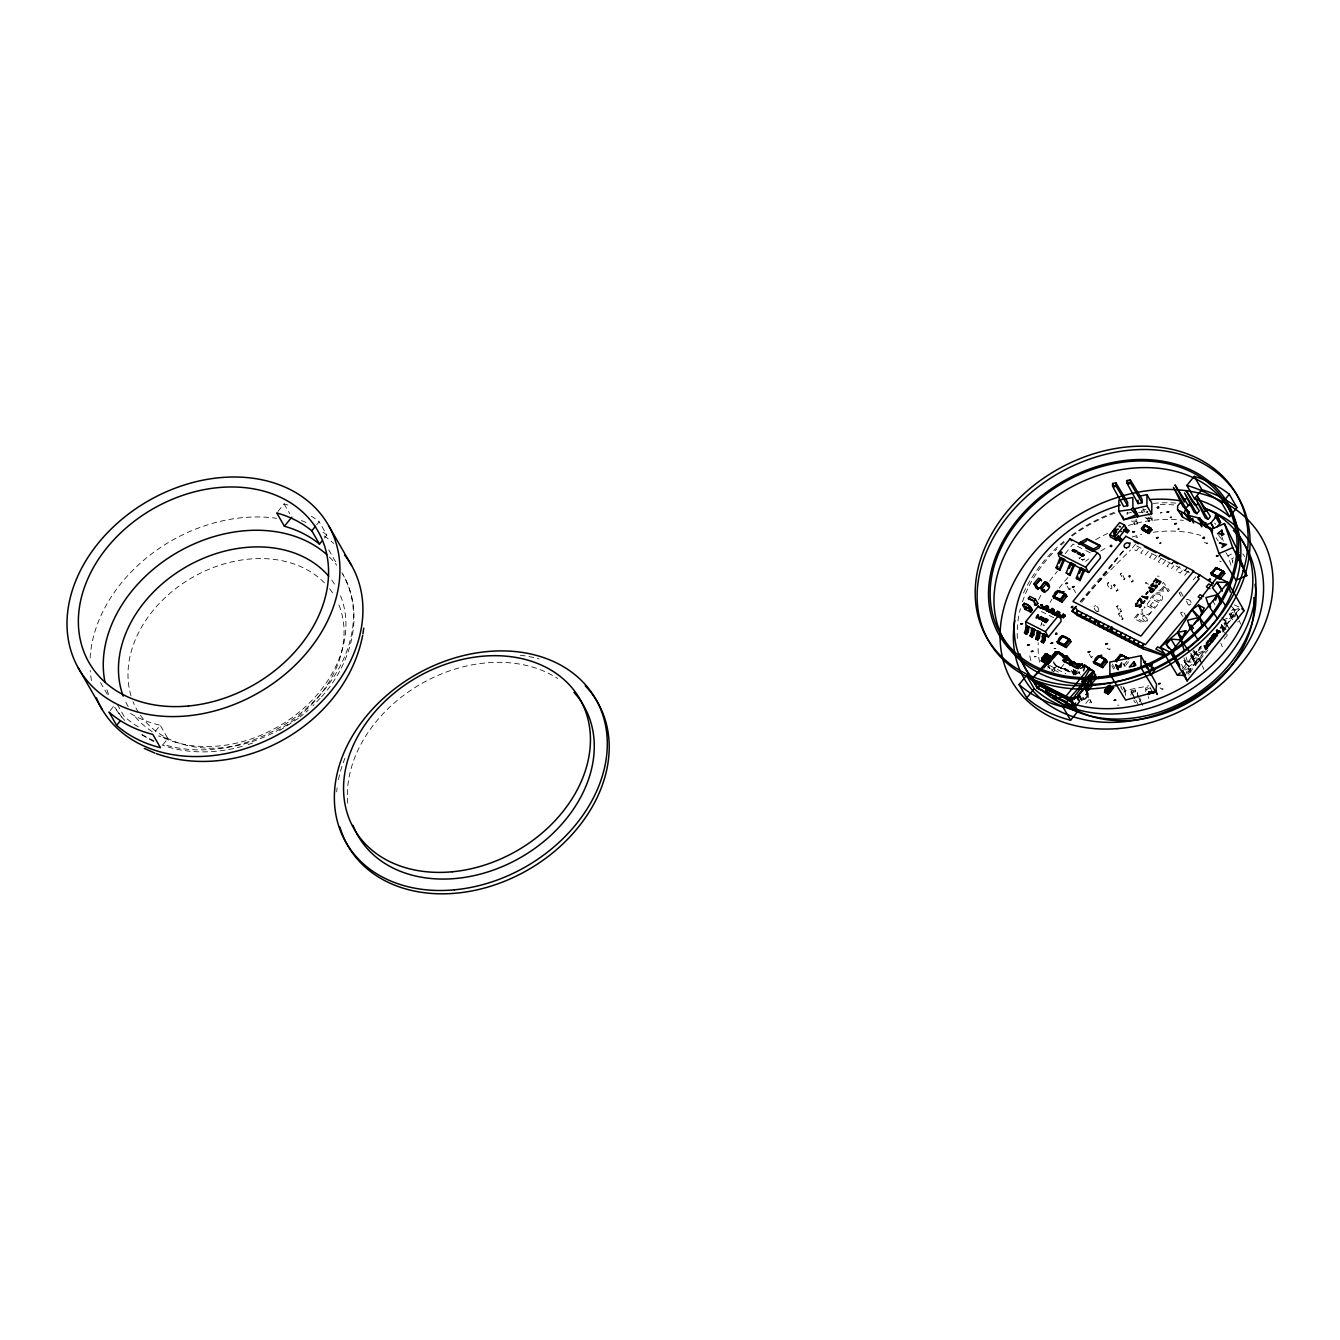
<?xml version="1.0" encoding="UTF-8"?>
<svg xmlns="http://www.w3.org/2000/svg" width="1340" height="1340" viewBox="0 0 1340 1340"><rect width="100%" height="100%" fill="white"/><g stroke="black" fill="none" stroke-linecap="round" stroke-linejoin="round"><path stroke-width="0.75" stroke-dasharray="5 3.75" d="M1080.677 557.373L1079.672 558.596L1079.219 557.758M1134.427 524.308L1134.762 521.813L1137.71 520.825L1137.827 523.773L1134.427 524.308L1132.183 521.009M1149.201 518.865L1152.149 517.877L1152.266 520.825L1148.866 521.377L1149.201 518.865L1147.861 517.173M1078.935 557.859L1079.738 558.881M1097.125 611.274L1098.8 611.291M1085.835 703.483L1088.398 700.117M1234.375 604.893L1240.622 607.824L1234.86 609.868L1232.951 616.299L1223.738 627.639L1219.902 627.957M1075.668 670.034L1074.881 672.161L1073.306 671.357L1075.434 669.916M1053.491 661.642L1056.222 665.695L1053.81 672.094L1048.031 666.365L1050.393 669.581M1185.297 675.578L1188.865 666.566L1196.151 661.659L1205.347 650.319L1194.978 654.121L1192.332 659.246L1188.463 662.278L1196.151 661.659L1198.061 655.226L1203.889 651.307M1041.766 623.15L1041.917 624.44M1219.668 561.125L1221.058 561.745M1142.752 609.315C1138.564 615.378 1150.993 616.802 1151.094 610.32L1152.283 610.923L1149.033 614.909A5.795 4.456 -29.9 0 1 1145.214 616.048L1140.926 614.021L1141.278 609.533M1187.642 599.466C1194.744 600.605 1189.032 611.827 1186.201 599.6M1157.442 576.167L1159.033 576.2M1187.709 672.479L1196.151 661.659L1190.691 653.032L1192.332 659.246L1195.883 663.886M1080.358 602.029L1098.431 582.247L1124.545 549.668M1065.2 553.721L1073.022 544.057L1083.993 549.635M110.215 710.518L113.917 705.946M277.966 511.428L284.097 503.873A144 110.634 -29.9 0 1 291.366 506.286M316.709 524.761L319.171 521.746A144 110.634 -29.9 0 0 311.349 516.168M155.289 731.339L160.231 725.242A132.007 101.421 -29.9 0 1 128.221 712.043M324.364 538.077L326.826 535.062L319.171 521.746M162.944 744.655L167.885 738.558L160.231 725.242M1084.294 558.981L1082.435 560.254L1084.495 559.082M1081.648 602.313L1124.21 549.869M1135.583 544.09L1131.999 548.512L1136.387 550.74L1139.972 546.335M1143.154 550.037L1140.775 552.985L1145.147 555.212L1148.732 550.79M1151.931 554.509L1149.536 557.457L1153.924 559.684L1157.509 555.263M1063.893 664.322L1060.359 668.677L1056.741 666.047L1053.139 670.452M1158.581 557.139L1160.39 554.894L1158.581 557.139L1149.754 552.566M1160.691 558.964L1158.296 561.912L1162.685 564.157L1166.269 559.735M1079.454 672.044C1078.365 675.678 1080.14 672.764 1079.755 672.111M1169.468 563.437L1167.073 566.385L1171.462 568.612L1173.84 565.681M1150.022 600.538L1147.09 604.139L1153.941 607.623L1156.688 604.24L1157.643 604.742L1153.924 609.315L1145.164 604.843M1179.418 566.435L1175.833 570.857L1180.222 573.085L1182.617 570.136M1150.089 605.663L1152.651 602.497L1153.623 602.983L1151.06 606.149M1186.704 568.311L1184.895 570.538L1186.704 568.311L1189.267 572.766M1184.61 575.329L1188.195 570.907L1189.216 572.666L1176.068 565.966M1127.041 661.089L1123.506 665.427L1125.031 666.215L1128.565 661.86M1193.37 579.784L1195.766 576.837M1182.516 668.677L1200.657 646.349M1201.545 646.014L1194.978 654.121L1192.5 651.006M1183.136 670.586L1187.106 665.679L1184.108 660.452M1238.478 618.745L1234.86 609.868L1233.118 608.98L1229.132 613.888L1232.683 618.527M1189.568 672.563L1198.764 661.223M1200.071 659.598L1204.024 654.741M1205.33 653.133L1207.96 649.883M1222.415 632.061L1226.368 627.204M1224.174 639.013L1229.433 632.53M1051.582 671.189L1055.769 666.047L1075.936 674.07L1072.402 675.109M1187.927 672.345L1205.062 651.374M1222.18 630.403L1239.299 609.449M321.5 696.833C350.795 664.908 365.619 614.256 343.007 574.642M1080.09 601.677L1124.394 549.484M1137.375 537.642L1136.94 536.469L1135.968 537.675M1239.349 609.248L1232.951 616.299L1225.665 621.207L1223.738 627.639L1221.209 626.031M320.109 698.358L312.923 705.812M1082.921 559.433L1081.229 559.517M1153.422 594.826L1150.457 598.31L1159.234 602.782C1165.18 599.65 1162.718 590.22 1155.851 593.285M1098.431 582.247L1130.541 549.986M1070.275 589.282L1069.052 589.416L1066.875 585.697M1201.528 647.907L1194.978 654.121L1198.061 655.226L1201.678 664.104M305.939 712.143L308.334 710.083M1121.848 686.817L1120.609 686.784L1123.64 692.06M1117.61 705.175L1118.917 705.158M300.026 717.017L303.276 714.421M1155.113 594.793L1152.4 597.606L1159.234 601.091C1163.689 598.444 1160.574 592.347 1155.968 594.374M1082.569 559.467L1081.497 559.517M298.385 718.307L277.296 732.042M1187.374 599.7L1186.285 599.717M1123.958 691.088L1125.299 691.373L1124.025 692.344M1143.841 608.193L1145.164 607.305L1144.209 606.819M1088.733 699.832C1092.787 698.509 1089.671 704.522 1087.092 704.689M1047.662 668.057L1049.438 667.086L1047.847 666.315M1231.058 565.245L1227.993 555.949L1232.666 553.386M1180.205 592.95L1179.284 592.95M1233.604 557.842L1231.778 558.629L1232.984 562.147M248.134 744.571L252.607 743.03M242.138 746.363C216.109 753.633 187.701 754.253 162.09 745.023M1131.496 512.382L1127.51 513.187L1127.493 510.909M1141.965 510.239L1145.935 509.435M1134.947 699.095L1131.044 690.954L1135.6 690.033L1142.434 705.208L1139.017 698.425M1152.601 692.763L1150.038 687.102L1145.482 688.023L1145.499 689.631L1148.531 689.011M1131.061 692.579L1135.617 691.641L1138.163 696.733M1123.473 686.867L1125.432 690.402L1148.799 685.862M1092 657.94L1091.33 656.985L1092.753 656.583M1138.615 512.6L1147.961 511.327M1065.803 668.928L1060.359 668.677L1065.803 668.928L1078.147 675.209M1158.748 590.655L1168.329 591.56L1169.301 590.37L1163.371 582.414L1162.299 583.721L1164.025 585.881L1161.043 589.567L1157.894 589.164M1076.992 671.022C1074.831 671.909 1074.697 673.769 1077.377 670.905M1056.741 666.047L1075.501 674.958M1056.222 665.695L1075.936 674.07M1070.342 588.176L1068.918 589.248M153.798 741.623L140.432 734.069M1136.672 545.966L1141.043 548.194M1159.988 557.775L1174.661 565.329M1223.906 620.319L1225.665 621.207L1227.842 626.534M1085.819 550.556L1091.313 553.353M1190.322 655.763L1196.285 663.417M1186.101 657.052L1188.865 666.566L1183.907 661.407L1188.865 666.566L1191.042 671.893M1041.398 611.476L1053.893 617.841M1043.592 624.943L1044.429 625.361L1043.106 625.026M1080.325 674.656L1080.392 674.975M1049.438 665.394L1065.769 673.735M1058.449 672.127L1051.23 668.442L1052 669.782M1192.332 659.246L1196.151 661.659L1190.372 653.317M1121.848 573.034L1120.324 574.006L1123.456 579.45L1124.729 579.382L1121.898 573.085L1120.458 574.173M1117.928 590.103L1116.388 591.074L1117.962 590.153L1114.779 584.659L1113.674 584.608L1116.354 591.024M1120.106 613.017L1118.548 613.938L1121.68 619.381L1122.853 619.465L1120.156 613.067L1118.582 614.005M1110.324 588.746C1114.528 590.086 1109.068 579.768 1108.163 583.637C1105.684 583.721 1109.62 589.6 1111.932 587.892M1145.516 621.827C1136.37 613.435 1150.223 616.065 1146.738 622.028C1145.231 623.385 1145.181 619.75 1147.14 621.006M1119.838 612.062L1121.413 611.207L1118.297 605.747L1116.672 606.568L1119.838 612.062L1121.362 611.073M1108.917 649.766C1113.305 647.739 1105.517 651.139 1106.79 646.115M1146.638 582.582C1141.747 583.469 1151.127 582.331 1149.67 587.841M1133.121 580.974L1131.613 582.012L1133.188 581.091L1130.055 575.647L1128.816 575.597L1131.58 581.945M1108.766 582.381L1107.192 583.285M1118.213 605.63L1116.639 606.501M1206.268 543.772C1210.707 541.678 1203.102 545.112 1204.191 540.171M1128.565 576.686L1130.089 575.697M1097.192 611.71C1089.705 606.785 1098.365 602.447 1098.783 610.789M1231.142 606.015L1234.86 609.868M1221.946 617.355L1225.665 621.207L1222.582 620.102L1232.951 616.299L1230.773 612.866M1193.102 650.084L1198.061 655.226L1194.175 651.491M1123.858 664.992L1125.031 666.215L1123.691 663.601M1142.518 616.618L1144.125 615.814M1161.797 689.547C1166.252 687.738 1158.815 690.603 1159.72 685.929M1185.565 617.371C1185.548 609.884 1176.972 610.387 1182.935 616.467M1124.997 578.478L1123.423 579.399M1123.255 618.444L1121.647 619.331M121.706 717.084L114.654 707.118M1221.109 626.768L1227.038 634.507M1073.039 669.732L1076.64 674.472L1073.457 669.28M1113.289 585.681L1114.897 584.826M1094.127 606.384L1095.768 605.596M1218.713 535.313L1223.504 541.712L1222.047 537.206M1053.374 662.731L1055.769 666.047M1230.639 612.966L1232.951 616.299L1229.132 613.888L1233.085 618.058M1221.427 624.306L1223.738 627.639L1221.561 624.206M1146.621 518.061L1148.866 521.377M1223.889 629.398L1219.199 620.805M1216.117 537.759L1218.278 541.075M1225.832 552.633L1227.993 555.949M1073.658 669.631L1076.64 674.472M1180.892 612.916L1182.5 612.045M1072.268 671.843L1075.484 673.534L1077.125 672.278L1073.943 670.084L1072.268 671.843L1070.225 668.292M1190.841 604.022L1189.267 604.926M1183.89 660.352L1191.31 674.054M1047.612 664.472L1051.079 670.436M328.736 549.852L336.893 564.023M100.517 682.529L107.585 694.823M1236.033 613.301A3.065 2.345 -29.9 0 1 1232.884 617.271A3.065 2.345 -29.9 0 1 1231.058 613.62A3.065 2.345 -29.9 0 1 1236.033 613.301L1239.098 618.628M1230.639 616.199L1232.683 619.75M1226.837 624.641L1229.886 629.968M1212.901 601.158L1214.894 604.642M1222.465 629.314L1224.509 632.865M1142.919 508.564L1144.896 512.014M1180.707 591.878L1183.773 597.205M1179.133 592.799L1181.177 596.35M1196.067 651.743L1198.061 655.226L1196.319 651.726M1199.233 658.644A3.065 2.345 -29.9 0 1 1196.084 662.63A3.065 2.345 -29.9 0 1 1194.258 658.979A3.065 2.345 -29.9 0 1 1199.233 658.644L1202.298 663.987M1194.309 650.855L1199.668 661.039M1191.076 654.908L1194.091 660.134L1190.774 653.049M1193.84 661.558L1195.883 665.109M1183.857 657.856L1188.865 666.566M1124.076 664.556L1125.031 666.215M1073.558 589.114L1075.601 592.665M1112.384 664.087L1115.45 669.414M1123.205 687.621L1125.248 691.172M1089.236 654.071L1091.279 657.622M284.097 503.873L289.842 513.856M117.351 704.555L124.051 716.213A132.007 101.421 -29.9 0 0 138.472 726.967M1146.839 511.059L1149.553 515.95M1150.457 517.575L1152.266 520.825M1136.019 520.523L1137.827 523.773M1111.764 665.628L1113.707 669.163M1131.044 690.954L1134.93 698.291M1135.901 700.117L1138.816 705.611M1233.118 608.98L1238.143 619.047M1224.76 621.995L1227.273 627.019M1181.562 664.389L1183.22 667.94M1090.375 700.385L1091.514 702.813L1087.913 696.566M1239.215 620.52L1240.656 624.072M1220.807 643.2L1222.264 646.751M1202.416 665.88L1203.856 669.431M1220.355 628.108L1221.46 627.036L1221.862 628.142A3.065 2.345 -29.9 0 1 1223.638 623.72A3.065 2.345 -29.9 0 1 1226.854 626.366M1125.432 690.402L1125.567 698.123M1150.038 687.102L1150.055 688.71M1135.6 690.033L1135.617 691.641M347.747 803.213A130.265 100.081 -29.9 0 1 418.884 685.142A130.265 100.081 -29.9 0 1 557.691 678.543M336.675 791.856A144 110.634 -29.9 0 1 337.111 787.786M338.451 779.679A144 110.634 -29.9 0 1 346.189 755.274M520.272 655.226A144 110.634 -29.9 0 1 539.082 658.928M341.868 572.699A132.007 101.421 -29.9 0 1 311.651 703.5A132.007 101.421 -29.9 0 1 163.212 744.269M153.949 740.769A132.007 101.421 -29.9 0 1 142.007 734.521M124.737 720.451A132.007 101.421 -29.9 0 1 115.809 708.994M108.523 694.422A132.007 101.421 -29.9 0 1 106.781 689.246M329.422 557.072A132.007 101.421 -29.9 0 1 336.725 565.245M340.528 595.781A119.997 92.192 -29.9 0 1 295.906 714.756A119.997 92.192 -29.9 0 1 159.745 736.012M152.224 731.673A119.997 92.192 -29.9 0 1 133.682 714.773M128.171 706.565A119.997 92.192 -29.9 0 1 124.486 699.212M331.7 580.019A119.997 92.192 -29.9 0 1 336.206 586.903M91.472 680.62A144 110.634 -29.9 0 1 90.216 670.503M90.132 658.024A144 110.634 -29.9 0 1 276.609 518.295M324.129 535.966A144 110.634 -29.9 0 1 333.76 543.454M338.936 604.993A114.001 87.586 -29.9 0 1 268.888 734.957A114.001 87.586 -29.9 0 1 133.095 701.792M131.018 695.862A114.001 87.586 -29.9 0 1 191.469 577.992A114.001 87.586 -29.9 0 1 324.414 582.833M329.606 588.763A114.001 87.586 -29.9 0 1 333.224 593.888M167.885 738.558A132.007 101.421 -29.9 0 1 158.522 735.978M301.383 520.506A144 110.634 -29.9 0 1 308.284 523.521M323.007 532.198A144 110.634 -29.9 0 1 326.826 535.062M1023.492 593.084A132.007 101.421 -29.9 0 1 1065.467 540.087M1071.38 535.497A132.007 101.421 -29.9 0 1 1116.019 511.746M1153.372 503.388A132.007 101.421 -29.9 0 1 1176.034 503.103M1030.879 660.721A119.997 92.192 -29.9 0 1 1029.539 654.138M1038.584 599.767A119.997 92.192 -29.9 0 1 1041.23 594.558M1049.689 581.041A119.997 92.192 -29.9 0 1 1057.277 571.409M1095.584 539.752A119.997 92.192 -29.9 0 1 1107.711 533.387M1128.297 525.464A119.997 92.192 -29.9 0 1 1183.354 520.423M1242.783 553.856A119.997 92.192 -29.9 0 1 1244.625 556.586M1039.572 662.194A114.001 87.586 -29.9 0 1 1038.215 642.748M1040.845 625.914A114.001 87.586 -29.9 0 1 1041.783 622.514M1050.125 602.447A114.001 87.586 -29.9 0 1 1051.95 599.181M1059.27 588.059A114.001 87.586 -29.9 0 1 1067.963 577.506M1085.601 561.276A114.001 87.586 -29.9 0 1 1088.834 558.847M1100.693 551.008A114.001 87.586 -29.9 0 1 1106.019 547.993M1132.066 537.038A114.001 87.586 -29.9 0 1 1141.68 534.442M1153.237 532.281A114.001 87.586 -29.9 0 1 1200.741 535.397M1017.395 638.409A125.927 96.748 -29.9 0 1 1020.427 608.645M1022.47 601.794A125.927 96.748 -29.9 0 1 1056.707 549.132M1061.163 544.995A125.927 96.748 -29.9 0 1 1064.228 542.315M1072.218 535.95A125.927 96.748 -29.9 0 1 1117.51 512.232M1160.239 504.527A125.927 96.748 -29.9 0 1 1175.297 505.063M1185.28 670.067A3.065 2.345 -29.9 0 1 1189.954 669.849A3.065 2.345 -29.9 0 1 1187.609 673.836M1188.781 674.992A3.065 2.345 -29.9 0 1 1189.284 674.673M1226.167 627.422A3.065 2.345 -29.9 0 1 1222.75 628.527M1225.363 629.833A3.065 2.345 -29.9 0 1 1226.083 629.314M1238.428 621.425A3.065 2.345 -29.9 0 1 1237.741 621.978M1151.043 516A3.601 2.764 -29.9 0 1 1150.675 516.57M1149.469 517.659A3.601 2.764 -29.9 0 1 1145.08 517.491M1147.275 511.629A3.601 2.764 -29.9 0 1 1146.085 512.517M1142.467 512.55A3.601 2.764 -29.9 0 1 1141.479 510.825M1136.437 519.233A3.601 2.764 -29.9 0 1 1135.633 520.155M1134.36 520.942A3.601 2.764 -29.9 0 1 1131.345 520.975M1127.258 514.61A3.601 2.764 -29.9 0 1 1127.275 512.517M1214.459 523.136A3.3 2.529 -29.9 0 1 1215.732 524.392M1140.725 698.609A3.601 2.764 -29.9 0 1 1139.201 701.858M1135.784 702.646A3.601 2.764 -29.9 0 1 1133.958 700.25M1130.893 695.226A3.601 2.764 -29.9 0 1 1134.126 691.557A3.601 2.764 -29.9 0 1 1137.71 693.567M1145.382 691.658A3.601 2.764 -29.9 0 1 1148.966 688.525M1148.615 698.458A3.601 2.764 -29.9 0 1 1148.531 696.683M1232.833 562.85A3.601 2.764 -29.9 0 1 1232.867 560.204M1160.39 512.986L1162.115 512.55L1160.407 512.902M1170.172 517.491C1172.4 519.552 1171.847 514.527 1170.172 517.491M1034.447 656.918L1036.172 656.583L1034.48 656.768M1054.161 648.728L1055.887 648.409L1054.195 648.577M1159.636 543.219C1161.981 545.246 1161.06 540.288 1159.636 543.219M1177.81 529.2C1180.104 531.26 1179.3 526.319 1177.81 529.2M1075.317 670.335L1074.379 670.921L1075.317 670.335M1076.925 672.931L1077.712 673.601L1079.152 671.809L1076.925 672.931M1173.555 561.611L1171.729 563.839L1173.555 561.611M1137.744 613.988L1134.025 618.561L1142.802 623.033L1143.774 621.827L1135.968 617.857L1138.699 614.474L1137.744 613.988M1164.661 586.769L1162.249 589.751L1167.709 590.454L1164.661 586.769"/><path stroke-width="1.5" d="M1117.51 529.652L1116.806 529.551M1217.29 526.804L1219.718 523.84L1215.765 517.056L1215.799 513.254L1209.049 509.82L1204.61 511.461M1122.518 516.202L1123.724 519.736L1137.643 514.426L1137.66 516.62L1123.724 519.736L1118.766 511.277L1118.9 500.055L1132.836 497.508L1132.92 507.659L1137.66 516.62L1151.713 513.806L1151.864 503.187L1146.99 494.628L1138.9 496.286M1151.713 513.806L1146.873 505.85L1146.99 494.628M1192.818 518.58L1193.622 523.002L1188.714 515.481L1188.915 511.796L1183.002 506.57L1173.438 487.308L1185.8 507.994L1190.238 521.277L1182.516 517.022L1177.575 509.803L1177.625 506.001L1181.227 501.529M1061.816 552.281L1061.799 552.985C1058.031 551.611 1064.094 552.381 1060.443 552.817M1140.96 655.746L1141.077 667.873L1157.325 694.472L1155.951 690.82L1154.963 692.11L1155.8 692.16L1156.588 684.355L1140.96 655.746L1109.805 662.094L1109.922 674.221L1125.6 700.066L1148.43 693.802L1149.05 691.892L1149.62 693.098M1112.552 486.219L1112.619 483.472L1115.885 482.819L1127.644 502.316L1127.66 505.716L1123.691 506.52L1112.552 486.219L1115.885 485.7L1127.66 505.716M1126.99 483.288L1127.074 480.524L1130.324 479.871L1142.082 499.385L1142.116 502.768L1138.129 503.589L1126.99 483.288L1130.324 482.769L1142.116 502.768M1150.859 692.043L1150.591 693.048L1151.512 691.875L1151.663 693.149L1152.785 692.78L1151.965 691.775M1080.576 553.504L1080.174 554.392L1080.023 553.119M1115.399 529.066L1115.366 530.02L1114.21 529.317L1116.069 529.183M1093.675 621.861L1095.484 619.616L1095.165 624.457L1093.675 621.861L1072.034 611.157L1076.053 606.417M1181.696 512.902L1182.516 517.022M1221.862 530.188L1221.544 535.715L1224.006 534.191L1217.507 533.722L1221.862 530.188L1222.8 533.873M1216.134 635.914L1214.811 633.803A3.032 1.725 -63 0 0 1213.621 634.473L1212.047 636.316L1213.956 639.649L1216 636.534L1215.514 633.92M1115.031 528.613L1113.004 531.427L1114.428 529.652M1210.288 643.25L1208.747 645.88L1206.369 645.545L1206.586 642.764L1208.747 640.554L1207.323 644.607L1208.513 645.361L1209.936 643.971L1208.446 645.428L1206.369 645.545L1206.687 644.423A2.898 1.658 -63 0 1 1207.122 642.563L1208.747 640.554L1208.027 641.827M1113.925 531.796L1114.009 530.808M1037.076 616.618L1036.842 617.556L1036.808 616.685M1062.988 660.385L1077.142 667.571L1079.873 666.231L1076.623 665.628L1079.27 663.886L1079.873 666.231L1078.08 668.627L1063.541 661.24C1061.699 655.88 1070.844 659.045 1071.983 662.144L1067.243 656.248L1065.317 655.662L1063.139 656.885L1063.039 654.54L1058.349 651.692L1055.552 651.91L1031.766 679.011L1066.004 696.18L1071.347 700.519L1077.377 696.85L1085.233 687.638L1093.809 671.457L1084.814 665.226L1083.306 667.169L1082.318 664.221L1078.264 663.836L1076.623 665.628L1079.873 666.231L1082.318 664.221L1083.306 667.169L1085.534 666.097L1093.809 671.457L1087.159 686.281L1088.532 690.117L1092.837 684.891L1090.09 680.318L1095.584 674.405L1091.413 680.971M1118.062 528.831L1118.13 529.3M1071.966 550.539L1073.809 549.601M1148.933 693.098L1149.05 691.892M1185.465 633.669L1185.816 630.688L1177.693 632.38L1160.306 647.27L1177.324 675.058L1185.297 675.578L1183.421 672.077M1237.993 552.8L1237.306 551.695L1236.401 552.784M1040.895 587.288L1044.949 592.414L1043.09 591.308A13.434 3.852 39.1 0 1 1040.879 587.456L1044.63 582.23L1047.126 582.531C1054.547 588.159 1041.029 597.02 1040.962 587.054A13.434 10.318 -29.9 0 1 1045.167 581.878L1045.401 581.794A13.434 3.852 39.1 0 0 1047.662 585.697L1047.578 586.082M1086.74 667.086L1093.122 671.357L1082.1 682.077L1082.569 678.308M1083.491 670.77L1085.065 666.231M1110.91 688.609L1113.607 687.604L1111.396 687.386L1109.905 685.276L1104.462 691.993L1106.622 692.194L1108.147 694.321L1112.837 688.425L1108.482 685.594L1105.098 689.765L1107.979 691.222L1111.362 687.052L1112.267 688.107L1108.632 692.562L1107.879 690.988L1109.503 690.351L1107.393 689.212L1108.415 687.973L1109.989 689.212L1108.8 690.569M1108.883 689.681L1109.889 689.497M1115.835 532.215L1114.746 532.148L1116.002 532.198M362.922 633.92L363.76 628.159M1025.753 621.71L1025.921 625.278L1048.433 637.003L1061.029 621.475L1060.861 617.975L1038.349 606.199L1025.753 621.71L1045.384 631.726L1048.433 637.003M1078.248 552.147C1077.862 551.644 1076.841 554.224 1077.226 552.716M1215.196 517.257L1215.799 513.254L1220.606 522.634L1215.799 513.254M1113.976 533.119L1115.148 533.203M1082.904 555.581L1083.943 555.078L1083.089 555.681M362.637 635.512C345.385 723.818 241.317 783.515 156.411 753.666M1114.076 533.253L1115.014 532.985L1114.009 533.002M1120.056 526.352L1119.168 526.436L1120.274 527.005M1034.346 604.658L1036.389 605.178L1037.83 603.369L1035.385 599.181L1029.824 596.35L1028.484 598.36A13.434 7.688 -63 0 0 1028.785 599.466M1087.913 696.566L1085.233 687.638L1093.809 671.457L1069.069 698.676L1073.173 706.029L1075.601 702.981M1153.723 692.73L1154.41 691.323M1213.956 639.649C1216.821 637.589 1215.313 631.894 1212.75 636.081L1214.241 638.678L1215.363 637.086A1.976 1.122 -63 0 0 1215.665 635.797L1215.598 635.411M1079.27 663.886L1078.717 665.963L1078.264 663.836M1024.866 633.468L1026.524 631.073L1026.859 625.512L1024.48 632.865L1026.591 634.356L1028.249 631.978L1029.003 626.601L1027.361 628.041L1026.591 634.356M1190.825 503.522L1185.8 507.994L1184.325 513.237L1190.238 521.277L1188.898 518.111M1172.081 650.704L1171.261 649.883M1209.484 644.607L1210.506 643.619M1030.443 636.316L1032.085 633.904L1032.487 628.36L1034.581 629.431L1033.81 634.825L1032.152 637.187L1030.075 635.746L1032.487 628.36M1036.021 639.146L1037.663 636.751L1038.064 631.207L1040.158 632.279L1039.388 637.656L1037.729 640.034L1035.652 638.577L1038.064 631.207M1047.428 585.195L1049.455 586.819M1064.63 559.517L1062.888 560.505L1059.27 569.399L1059.873 570.337L1064.63 559.517L1061.196 557.758L1059.605 558.847L1056.121 567.792L1059.873 570.337M1074.73 564.676L1072.972 565.648L1069.37 574.558L1069.973 575.48L1074.73 564.676L1071.28 562.9L1069.705 563.989L1066.221 572.934L1069.973 575.48M1039.103 683.4L1039.991 685.728L1070.124 701.021M1084.831 569.818L1083.072 570.79L1079.471 579.701L1080.057 580.622L1084.831 569.818L1081.38 568.043L1079.805 569.131L1076.305 578.076L1080.057 580.622M1059.287 563.185L1061.196 557.758M1069.37 568.344L1071.28 562.9M1079.471 573.486L1081.38 568.043M1237.875 556.753L1238.797 555.212L1237.406 556.519L1238.596 556.703M1149.033 533.437C1135.533 526.486 1145.315 527.424 1149.033 533.437L1151.931 529.87L1150.29 527.91L1144.343 524.962L1141.446 528.53L1149.033 533.437L1142.283 529.987M1092.569 551.293L1093.457 549.015L1100.04 545.413L1099.101 548.043L1092.569 551.293L1085.735 547.859M1078.399 553.319C1081.765 550.874 1075.685 555.966 1079.353 552.633M1080.006 554.224L1078.968 554.325L1079.839 554.643M1214.241 638.678L1215.665 635.797M1053.793 595.931C1054.831 589.65 1059.32 589.365 1065.903 594.642L1066.858 596.317L1062.151 602.112L1053.826 597.875L1052.872 596.216L1060.811 599.499L1062.151 602.112L1053.424 596.384M1057.897 641.291C1059.421 635.612 1063.223 633.686 1070.024 640.018L1070.978 641.676L1066.272 647.488L1057.93 643.233L1056.975 641.575L1064.915 644.875L1066.272 647.488L1057.545 641.743M1094.277 661.441C1095.802 655.746 1099.604 653.836 1106.404 660.151L1107.359 661.826L1102.652 667.621L1094.311 663.384L1093.356 661.726L1101.296 665.009L1102.652 667.621L1093.926 661.893M1116.672 660.034L1115.751 660.302L1116.706 661.977M1213.236 575.748L1211.678 573.018L1210.757 573.302L1216.016 567.658L1223.789 571.745L1224.743 573.403L1220.036 579.198L1211.712 574.961L1210.757 573.302L1218.68 576.585L1220.036 579.198L1218.495 578.428M1197.876 620.99L1204.208 608.008L1198.58 605.06L1192.047 609.549L1160.306 647.27L1170.825 652.63L1179.736 666.75M1215.464 600.186L1217.909 594.591L1212.466 587.942L1216.938 582.264L1227.842 582.364L1244.123 610.672L1187.106 680.921L1170.825 652.63L1227.842 582.364L1213.504 575.128M1237.691 553.119L1236.25 552.733M1148.564 668.074L1147.509 668.71M1215.263 636.718L1216.1 634.858L1214.09 633.703L1212.047 636.316L1214.09 633.703M1044.095 589.969A13.434 10.318 -29.9 0 0 1043.374 591.258L1044.362 589.667M1209.132 644.992L1209.903 643.284M1238.847 555.33L1239.383 556.653L1237.222 550.656L1235.782 551.695L1237.423 550.975L1238.78 552.7L1224.425 523.572L1210.724 529.501L1219.015 553.554L1235.949 580.136L1246.77 575.631L1239.416 556.787L1237.406 556.519M1226.251 585.697L1227.842 582.364L1230.354 592.196M1052.922 657.304L1055.552 651.91L1050.125 660.402M1146.236 667.37L1146.672 668.091M1064.999 615.027L1063.575 616.584L1060.978 615.73L1059.957 617.757L1060.878 616.819L1063.457 617.69L1065.35 615.697L1063.29 614.156L1061.85 615.697L1059.236 614.842L1057.796 616.635L1059.153 615.948L1063.457 617.69M1183.89 649.448L1181.11 639.951L1185.816 630.688M1042.269 636.198L1043.475 633.82L1045.719 635.11L1044.966 640.503L1043.307 642.865L1041.214 641.424L1042.503 639.364L1042.269 636.198L1044.078 636.567L1045.719 635.11L1043.475 633.82L1044.195 640.47L1043.307 642.865M1150.474 692.16L1150.608 693.266L1151.479 692.813M1052.654 657.32L1055.552 651.91L1051.448 658.844M1040.225 578.997L1035.619 584.676L1033.927 583.805L1038.517 578.143L1041.431 580.488M1053.893 609.432L1052.269 610.906L1049.84 610.052L1048.734 612.011L1049.723 611.141L1052.319 612.011L1054.195 610.018L1052.151 608.477L1050.711 610.018L1048.098 609.164L1046.64 610.956L1048.014 610.269L1052.319 612.011M1059.471 612.263L1057.846 613.737L1055.418 612.899L1054.295 614.859L1055.3 613.971L1057.88 614.842L1059.773 612.866L1057.712 611.308L1056.289 612.866L1053.675 612.011L1052.218 613.804L1053.575 613.1L1057.88 614.842M1042.905 621.107C1044.513 618.192 1047.445 618.712 1042.922 621.107M1151.998 664.523L1149.05 665.796L1151.244 665.762L1151.998 664.523L1150.273 663.635L1147.14 664.774L1151.244 665.762M1082.1 682.077L1090.09 668.794M1044.178 621.023L1043.475 620.99M1189.216 651.642L1181.11 639.951L1177.693 632.38L1192.047 609.549L1217.323 577.004M1116.907 538.228L1118.247 536.117L1121.898 539.467L1120.475 541.226L1119.386 540.59L1116.723 537.893L1118.247 536.117L1121.898 539.467M1039.874 684.74L1039.991 685.728M1041.582 641.994L1043.224 639.582L1043.977 634.44M1076.489 608.678L1076.64 610.018L1145.415 644.691L1199.066 579.031L1197.977 577.138L1199.853 575.011L1213.337 583.838M1044.714 659.33L1045.267 661.072L1048.902 656.6L1045.116 654.104L1041.733 658.275L1045.267 661.072M1080.341 542.281L1078.901 544.425L1085.953 541.36L1086.924 538.646L1080.341 542.281L1093.457 549.015M1205.916 522.617L1203.906 525.598L1212.583 530.539M1117.744 538.764L1119.051 536.888M1124.645 530.271L1125.952 528.379L1125.215 527.742L1128.799 530.975L1127.375 532.734L1123.724 529.719L1127.375 532.734M1046.54 653.786L1041.448 661.122L1044.781 662.831L1050.225 656.114L1046.54 653.786L1048.014 655.88L1050.225 656.114M1032.152 637.187L1032.939 630.889L1034.581 629.431M1037.729 640.034L1038.5 633.719L1040.158 632.279M1069.722 665.126L1073.625 661.709L1079.672 666.683L1069.822 661.843L1070.71 660.821L1079.437 665.277M1071.012 665.243L1073.625 661.709M1025.301 609.399L1030.728 612.112L1032.051 610.186A13.434 7.688 -63 0 0 1029.824 606.317L1024.112 603.369L1022.705 605.127L1025.1 609.332L1026.608 607.656L1028.618 608.193M1083.072 697.571C1082.217 703.198 1091.665 693.149 1085.668 694.505M1056.624 568.679L1058.014 566.82M1076.807 578.964L1078.198 577.105M1076.137 612.916L1077.896 610.588L1076.137 612.916L1077.628 615.512L1143.389 649.029L1166.001 656.382M1080.526 615.16L1082.284 612.816L1080.526 615.16L1082.016 617.757M1084.914 617.388L1086.656 615.06L1084.914 617.388L1086.405 619.985M1089.286 619.616L1091.045 617.288L1089.286 619.616L1090.777 622.212M1102.435 626.316L1104.194 623.988L1102.435 626.316L1103.942 628.912M1106.823 628.561L1108.582 626.232L1106.823 628.561L1108.314 631.157L1111.899 626.735M1111.212 630.788L1112.971 628.46L1111.212 630.788L1112.702 633.385M1115.6 633.033L1117.342 630.688L1115.6 633.033L1117.091 635.629M1119.972 635.26L1121.731 632.932L1119.972 635.26L1121.479 637.857M1124.361 637.488L1126.119 635.16L1124.361 637.488L1125.851 640.085M1128.749 639.733L1130.491 637.388L1128.749 639.733L1130.24 642.329M1133.138 641.961L1134.88 639.632L1133.138 641.961L1134.628 644.557M1137.509 644.188L1139.268 641.86L1137.509 644.188L1139 646.784M1095.484 619.616L1099.554 626.684L1098.063 624.088L1099.805 621.76L1098.063 624.088L1141.898 646.433L1143.657 644.105L1141.898 646.433L1143.389 649.029M1194.493 623.837L1199.518 617.271L1192.047 609.549L1196.721 616.299M1212.901 601.158L1217.909 594.591L1226.016 606.283M1082.201 555.33L1083.005 554.257L1081.263 554.844M1074.697 707.419L1038.014 688.174L1033.475 680.653L1069.069 698.676L1077.377 696.85L1079.688 701.356L1074.697 707.419L1071.347 700.519L1093.809 671.457M1060.108 599.901L1064.73 593.955L1058.583 590.806L1053.876 596.635L1060.108 599.901L1053.876 596.635L1058.583 590.806M1064.211 645.26L1068.851 639.331L1062.687 636.182L1057.997 641.994L1064.211 645.26L1057.997 641.994L1062.687 636.182M1065.719 658.208L1067.243 656.248L1062.302 655.26L1058.349 651.692L1031.766 679.011L1037.261 688.274L1073.173 706.029M1100.592 665.41L1105.232 659.464L1099.068 656.315L1094.378 662.144L1100.592 665.41L1094.378 662.144L1099.068 656.315M1217.976 576.987L1222.616 571.041L1216.452 567.909L1211.762 573.721L1217.976 576.987L1211.762 573.721L1216.452 567.909M1126.387 531.93L1127.777 530.154M1147.006 531.344L1149.837 527.709L1145.466 525.481L1142.584 529.032L1147.006 531.344L1142.584 529.032L1145.516 525.548L1149.837 527.709L1146.939 531.226M1037.83 603.369L1036.423 605.161L1035.117 603.804L1033.994 600.923L1035.385 599.181M1046.557 656.617L1047.847 655.093L1046.205 655.26L1046.892 654.406M1044.781 662.831L1049.873 655.495M1109.905 685.276L1109.252 686.197M1108.147 694.321L1113.607 687.604M1120.475 541.226L1119.486 540.439L1120.91 538.663M1071.347 700.519L1079.554 695.661L1081.882 700.284L1078.181 694.974L1085.701 685.712L1087.159 686.281M1213.873 528.077L1210.958 523.035L1215.765 517.056M1124.612 530.004L1126.052 528.228M1121.463 654.908L1116.773 660.737L1121.463 654.908L1127.61 658.057L1121.563 655.059M1058.282 553.336L1070.04 538.831L1097.443 552.8L1099.906 555.129L1100.458 558.01L1088.7 572.515L1061.28 558.545L1058.734 556.067L1058.282 553.336L1085.685 567.272L1088.7 572.515M1042.537 588.193L1047.126 582.531M1046.858 608.058L1044.614 607.188L1041.08 608.125L1042.52 606.333L1046.858 608.058L1048.282 606.501L1046.574 605.63L1045.15 607.188M1125.215 529.819L1116.589 540.456L1114.696 537.156L1124.528 525.029L1126.438 528.312M1045.569 658.744L1046.255 657.103L1045.033 656.483L1044.027 657.722L1046.121 658.861L1045.234 659.883L1047.98 655.562M116.63 725.359L108.976 712.043A144 110.634 -29.9 0 0 152.81 734.387L160.465 747.703A144 110.634 -29.9 0 1 116.63 725.359L120.349 720.786M321.918 541.109L319.473 544.124A132.007 101.421 -29.9 0 0 284.398 526.252L291.752 517.19M319.473 544.124L311.801 530.808L315.486 526.268M1047.863 585.848L1049.572 586.719M1076.188 551.025L1075.049 552.415M1082.418 556.167L1082.05 554.726M1081.749 555.832L1083.005 554.257M1082.268 555.581L1080.526 554.458L1081.866 555.396M1082.217 556.067L1084.194 555.011L1083.038 555.413M1116.589 540.456L1110.274 536.837L1109.805 534.66L1119.654 522.533L1124.528 525.029M1085.685 567.272L1097.443 552.8M1116.019 530.523L1115.382 531.31M1060.443 599.952L1061.196 600.454L1065.903 594.642L1065.149 594.156L1064.865 595.814L1066.858 596.317L1064.245 594.977M1045.384 631.726L1057.997 616.199M1120.324 540.924L1121.748 539.166M1127.225 532.432L1128.649 530.673M1145.03 525.23L1145.181 526.419M1019.087 684.556L1026.507 675.41A132.007 101.421 -29.9 0 0 1070.342 697.738L1078.013 711.054L1070.593 720.2A144 110.634 -29.9 0 1 1026.742 697.872L1019.087 684.556A144 110.634 -29.9 0 0 1062.922 706.884L1070.593 720.2M1042.101 659.447L1045.736 654.975L1045.116 654.104M1043.693 658.359L1041.448 661.122M1062.251 635.931L1070.024 640.018L1065.3 645.813L1056.975 641.575M1045.25 658.342L1044.379 658.342L1045.033 656.483M1147.392 531.494L1148.196 531.963L1151.094 528.395L1144.343 524.962L1149 528.312M1043.877 660.201L1044.53 660.252M1046.255 657.103L1044.497 659.498L1045.351 659.649M1147.861 532.834L1150.758 529.267M1186.855 485.432L1194.208 476.37A144 110.634 -29.9 0 1 1229.283 494.242L1236.937 507.558L1229.584 516.62A132.007 101.421 -29.9 0 0 1194.51 498.748L1186.855 485.432A132.007 101.421 -29.9 0 1 1221.929 503.304L1229.584 516.62M1064.546 645.327L1065.3 645.813M1068.985 641.173L1069.27 639.515L1070.024 640.018M1069.437 640.905L1070.978 641.676L1068.349 640.336M1026.742 697.872L1034.178 688.726L1026.507 675.41M1194.51 498.748L1201.863 489.686L1194.208 476.37M1196.938 513.672L1184.577 492.986L1194.124 512.232L1196.938 513.672L1199.25 510.808L1186.101 490.557L1192.684 502.534M1150.742 588.763L1149.519 590.823L1150.876 592.431A1.776 1.357 -29.9 0 0 1152.015 592.297L1154.594 589.717L1149.335 587.037L1148.749 587.757L1153.438 590.136L1151.663 591.66L1150.34 590.906L1151.311 589.064M1157.592 580.99L1156.052 582.883L1158.162 581.292M1208.077 519.351L1195.699 498.664L1205.263 517.91L1208.077 519.351L1210.389 516.486L1197.223 496.236L1204.761 509.92M1221.929 503.304L1229.283 494.242M1098.632 656.081L1106.404 660.151L1101.681 665.963L1093.356 661.726M1062.922 706.884L1070.342 697.738M1100.927 665.461L1101.681 665.963M1105.366 661.323L1105.651 659.665L1106.404 660.151M1115.751 660.302L1120.458 654.506L1128.783 658.744L1121.027 654.674M1108.632 692.562L1105.466 690.938L1109.101 686.482L1108.482 685.594M1198.044 577.239L1199.853 575.011L1192.55 571.292M1107.075 689.849L1104.462 691.993M1109.135 690.804L1107.761 689.832L1108.415 687.973M1109.637 688.593L1108.984 690.452M1108.766 688.593L1110.358 689.145M1216.016 567.658L1223.789 571.745L1219.082 577.54L1210.757 573.302M1218.328 577.038L1219.082 577.54M1222.75 572.9L1223.035 571.242L1223.789 571.745M1150.608 675.343L1154.661 670.352L1154.577 668.861L1144.243 662.731M1217.139 635.73L1217.089 630.118L1220.405 631.693L1217.474 633.719L1217.139 635.73L1217.089 630.118M1210.724 640.453L1211.997 638.862L1210.941 640.822M1119.386 540.59L1120.826 538.814M1043.843 667.94L1056.808 652.061L1063.039 654.54L1062.201 654.992L1063.139 656.885L1065.317 655.662L1071.38 662.429L1064.764 658.007M1066.004 696.18L1089.353 667.504M1152.769 667.069L1148.715 672.027L1149.536 673.919M1119.486 540.439L1117.895 538.68L1119.352 536.921M1029.656 606.216L1032.034 609.767L1030.728 612.112L1028.266 607.958L1029.555 606.099A13.434 10.318 -29.9 0 0 1024.43 603.452L1024.363 603.452A13.434 7.688 -63 0 1 1025 604.139M1025.1 609.332L1026.524 607.59M1126.27 532.081L1127.727 530.322L1128.799 530.975M1063.541 661.24L1065.451 658.912L1065.317 655.662M1057.562 653.552L1058.282 652.681L1063.793 655.411M1059.99 599.683L1064.73 593.955L1058.667 590.957M1064.094 645.059L1068.851 639.331L1062.788 636.332M1100.475 665.193L1105.232 659.464L1099.168 656.466M1217.876 576.769L1222.616 571.041L1216.553 568.059M1038.014 688.174L1040.577 685.125M1168.547 648.007L1166.303 644.54L1170.976 639.063L1181.11 639.951M1028.601 599.131L1028.601 598.31A13.434 10.318 -29.9 0 0 1033.693 600.889L1034.011 601.174A13.434 7.688 -63 0 0 1036.239 605.044L1036.222 605.094A13.434 10.318 -29.9 0 1 1034.765 604.742M1058.282 652.681L1047.612 664.472L1051.347 660.369M1076.188 606.585L1072.034 611.157L1077.628 615.512M1131.228 509.468L1132.92 507.659L1134.645 508.765L1137.66 516.62L1131.228 509.468L1118.766 511.277M1037.261 688.274L1039.974 685.377M1041.08 608.125L1042.436 607.422L1046.775 609.164L1048.282 606.501M1081.548 555.731L1082.402 555.413M1042.436 607.422L1045.033 608.276L1046.574 605.63M1050.594 611.107L1052.151 608.477M1056.171 613.955L1057.712 611.308M1061.732 616.785L1063.29 614.156M1038.165 616.4L1037.947 615.294L1037.88 616.45M1129.369 543.504L1130.256 542.968M1114.847 535.364L1114.026 534.526L1114.679 535.464M1069.622 699.195C1068.332 698.659 1068.968 701.792 1070.56 700.368M1044.245 608.293L1043.14 609.365L1042.52 606.333L1044.614 607.188M1121.848 531.394L1121.044 531.678M1149.502 664.875L1150.273 663.635M1238.981 555.547L1237.557 556.87L1239.416 556.787M1064.211 661.994L1067.528 659.062L1071.498 662.714M1237.122 555.045L1238.361 553.956L1237.49 555.815M1149.888 693.517C1146.303 692.981 1151.479 694.154 1149.234 692.194L1148.598 693.768L1151.144 693.266M1153.288 692.545L1154.544 691.976M1237.222 550.656L1235.815 551.812L1237.423 550.975M1039.237 587.992L1038.098 588.913L1036.289 588.009L1033.927 583.805M1236.552 552.482L1237.842 552.231M1177.324 675.058L1180.222 672.814M1082.318 664.221L1077.595 667.588L1078.08 668.627M1079.27 553.085L1078.03 553.688M1058.231 590.739L1065.903 594.642M1114.093 535.749L1115.098 534.593M1082.586 554.458L1082.05 555.497M1154.343 692.613L1154.544 691.189M1115.466 532.6L1115.249 532.633M1219.015 553.554L1232.716 547.625L1224.425 523.572M1236.569 554.023L1238.093 553.504M1236.921 555.011L1238.562 554.291L1237.339 555.531M1038.265 616.668C1039.354 610.538 1033.106 621.726 1038.014 616.735M1148.414 693.45L1149.536 692.964M1184.024 499.586L1186.788 498.463M1197.91 504.142L1195.146 505.247L1193.538 501.897M1192.382 518.362L1190.305 519.2L1184.325 513.237L1177.575 509.803M1192.717 520.423L1201.444 524.878L1202.985 524.258L1206.62 527.508M1188.714 515.481L1199.25 518.077L1206.603 524.593L1210.958 523.035M1151.965 692.227L1152.785 692.211M1080.291 668.426L1083.959 667.002M1078.248 553.537L1078.767 553.454M1064.077 696.331L1056.289 698.291L1055.652 694.405M1207.625 628.962L1199.518 617.271L1187.508 620.269L1190.322 628.611L1198.412 640.302M1134.645 508.765L1146.873 505.85M1043.659 661.34L1041.08 660.503M1111.078 686.784L1113.255 686.985M1109.922 674.221L1141.077 667.873M1148.849 693.266L1149.854 693.149M1151.78 692.763L1155.147 692.294M1039.404 617.405L1039.103 618.728L1041.398 616.517L1039.22 619.197L1038.048 617.841L1040.208 617.355M1107.795 693.701L1104.813 692.613M1084.814 665.226L1085.534 666.097L1082.385 665.461M1036.289 588.009L1038.098 588.913L1035.619 584.676M1148.196 531.963L1141.446 528.53L1142.317 528.58M1078.382 696.934L1077.377 696.85L1078.03 699.916M1191.88 505.582L1188.128 505.147L1174.962 484.896L1184.376 501.998M1207.96 645.361L1206.586 642.764L1207.223 644.138M1115.165 532.801L1115.717 531.645M1236.703 553.604L1237.004 554.693M1222.851 573.068L1224.743 573.403L1222.113 572.063M1211.712 574.961L1213.604 575.295M1053.826 597.875L1055.719 598.21M1057.93 643.233L1059.823 643.569M1105.466 661.491L1107.359 661.826L1104.729 660.486M1094.311 663.384L1096.204 663.719M1033.994 600.923L1028.4 598.076M1151.094 528.395L1150.29 527.91M1150.574 529.484L1151.931 529.87L1148.665 528.194M1214.71 634.457L1216.1 634.858M1220.405 631.693L1216.603 630.705M1206.369 645.545L1207.943 646.148M1141.898 646.433L1166.135 655.763M154.887 753.114L144.318 748.44M1043.073 635.847L1044.815 636.601M1115.801 664.975L1120.876 667.253L1121.597 662.848L1117.526 669.23L1115.801 664.975L1118.18 669.749M1153.422 692.445L1154.678 691.474M1147.911 664.355L1149.754 665.226M1085.182 688.509L1088.532 690.117M1030.075 635.746L1031.766 636.584M1035.652 638.577L1037.327 639.414M1041.214 641.424L1042.905 642.262M1078.181 694.974L1079.554 695.661M1149.553 664.339L1151.311 665.21M1059.153 615.948L1060.878 616.819M1026.39 627.221L1028.098 628.075M1025.619 627.17L1027.361 628.041M1031.197 630.001L1032.939 630.889M1036.758 632.849L1038.5 633.719M1059.605 558.847L1062.888 560.505M1069.705 563.989L1072.972 565.648M1079.805 569.131L1083.072 570.79M1048.098 609.164L1049.84 610.052M1053.675 612.011L1055.418 612.899M1059.236 614.842L1060.978 615.73M1048.014 610.269L1049.723 611.141M1053.575 613.1L1055.3 613.971M1025.753 631.073L1027.478 631.944M1061.85 615.697L1063.575 616.584M1147.945 663.819L1149.703 664.707M1031.951 630.051L1033.676 630.922M1037.528 632.882L1039.254 633.753M1198.044 519.032L1200.841 520.456M1115.751 530.858L1116.739 531.344L1115.634 531.009M1134.092 541.494L1138.481 543.739M1144.326 546.703L1156.018 552.666M1160.39 554.894L1169.167 559.366M1173.555 561.611L1177.927 563.839M1212.298 585.764L1208.714 583.938L1206.352 586.836L1209.869 588.629M1203.487 596.501L1199.987 594.709L1198.161 596.937L1201.678 598.729M1087.444 539.668L1100.575 546.351M1060.074 592.85L1057.578 590.404M1172.115 651.424L1173.857 652.312M1162.902 649.565L1157.643 646.885L1155.834 649.113L1164.778 653.669M1052.872 596.216L1061.196 600.454M1058.064 611.995L1059.773 612.866M1063.625 614.826L1065.35 615.697M1052.486 609.147L1054.195 610.018M1150.424 663.987L1152.149 664.875M1022.705 605.127L1028.266 607.958M1046.791 620.99L1045.619 620.805L1046.557 621.274M1024.48 632.865L1026.189 633.736M1047.545 657.119L1049.471 656.918L1046.205 655.26M1045.384 657.086L1046.607 657.722M1041.733 658.275L1044.614 659.732M1038.835 683.635L1068.951 698.978M1109.805 534.66L1114.696 537.156M1056.121 567.792L1059.27 569.399M1066.221 572.934L1069.37 574.558M1076.305 578.076L1079.471 579.701M1046.909 606.317L1048.634 607.188M1045.033 608.276L1046.775 609.164M1109.101 686.482L1112.267 688.107M1045.736 654.975L1048.902 656.6M1086.924 538.646L1100.04 545.413M1045.401 618.544L1045.702 618.661M1072.503 666.014L1076.975 668.358M1026.524 631.073L1028.249 631.978M1032.085 633.904L1033.81 634.825M1037.663 636.751L1039.388 637.656M1043.224 639.582L1044.966 640.503M1056.289 612.866L1057.846 613.737M1050.711 610.018L1052.269 610.906M1064.479 657.32L1067.528 659.062M1042.503 639.364L1044.195 640.47M1036.942 636.517L1038.617 637.622M1031.365 633.686L1033.056 634.792M1116.723 537.893L1117.895 538.68M1113.59 530.406L1114.495 531.009M1207.558 646.064L1206.687 644.423M1110.257 685.896L1111.396 687.386M1084.479 665.31L1085.534 666.097M1056.808 652.061L1063.139 656.885L1062.302 655.26M1024.112 603.369L1025.133 604.357M1241.795 608.779L1244.123 610.672M1038.349 606.199L1040.024 608.042M1044.429 662.211L1043.257 660.704M1031.298 609.7L1032.101 610.42A13.434 10.318 -29.9 0 0 1026.842 607.656M1125.952 528.379L1127.727 530.322M1166.303 644.54L1172.131 651.022L1179.652 665.059M1181.311 640.085L1177.693 632.38L1182.634 638.594M1070.04 538.831L1071.514 540.69M1191.126 625.11L1193.538 628.343M1206.603 524.593L1212.499 532.633M1132.92 507.659L1136.739 512.868L1137.66 516.62M1216.804 617.623L1208.714 605.931L1205.916 597.59L1217.909 594.591L1220.69 604.106M1222.097 589.818L1216.938 582.264L1222.331 591.174M1185.8 507.994L1189.099 513.17M1181.964 670.285L1185.297 675.578M1177.693 632.38L1181.98 639.247M1202.985 524.258L1199.25 518.077L1201.712 526.821L1201.444 524.878M1170.976 639.063L1176.352 647.94M1210.74 522.918L1213.822 528.061M1084.663 686.499L1086.355 689.43L1096.773 677.872L1093.122 671.357M1069.822 661.843L1071.732 665.159M329.003 526.252A144 110.634 -29.9 0 1 187.064 715.912A144 110.634 -29.9 0 1 94.336 548.211A144 110.634 -29.9 0 1 329.003 526.252L351.516 565.363M77.938 667.337L102.41 709.882M1215.464 567.49L1216.418 569.165M1120.458 654.506L1121.413 656.165M1098.063 655.913L1099.018 657.572M1061.682 635.763L1062.637 637.438M284.398 526.252L276.743 512.935A132.007 101.421 -29.9 0 1 311.801 530.808M1202.583 612.112L1198.58 605.06L1202.164 614.323M1127.074 480.524L1129.067 484.108M1112.619 483.472L1114.629 487.04M1135.868 665.193L1133.942 661.759L1129.268 667.119L1135.399 665.544L1133.942 661.759L1134.075 665.88M1070.71 660.821L1072.637 664.255M1072.838 549.953L1072.754 550.941L1072.787 549.802M1209.082 603.837L1210.657 606.953M1189.887 624.959L1192.265 629.632M1232.716 547.625L1246.77 575.631M1204.66 507.575L1206.268 510.858M1085.701 685.712L1087.159 688.76L1091.263 683.568L1090.09 680.318M1046.104 583.185L1045.435 581.644M1085.233 687.638L1088.147 693.952M1237.306 551.695L1237.825 553.169M1189.317 625.361L1190.506 628.745M1185.9 677.353L1187.106 680.921M1105.098 689.765L1105.466 690.938M1238.478 554.626C1237.054 556.887 1239.919 552.08 1237.741 555.681L1238.512 554.358M1199.518 617.271L1202.282 626.785M1155.784 690.854L1155.8 692.16M1152.919 691.44L1152.936 692.897M1138.096 500.189L1138.129 503.589M1130.324 479.871L1130.324 482.769M1115.885 482.819L1115.885 485.7M573.939 692.311A130.265 100.081 -29.9 0 1 523.639 855.741A130.265 100.081 -29.9 0 1 352.956 825.323M585.262 685.795A144 110.634 -29.9 0 1 528.027 869.861A144 110.634 -29.9 0 1 339.941 827.115M104.989 682.11A132.007 101.421 -29.9 0 1 177.785 552.164A132.007 101.421 -29.9 0 1 326.726 554.559M123.246 696.147A119.997 92.192 -29.9 0 1 185.288 567.356A119.997 92.192 -29.9 0 1 328.618 576.133M344.665 555.112A144 110.634 -29.9 0 1 281.618 732.645A144 110.634 -29.9 0 1 96.43 697.889M1205.514 509.016A132.007 101.421 -29.9 0 1 1252.264 634.641A132.007 101.421 -29.9 0 1 1102.468 722.159A132.007 101.421 -29.9 0 1 1014.866 620.42M1255.061 584.341A119.997 92.192 -29.9 0 1 1186.419 700.217A119.997 92.192 -29.9 0 1 1052.888 696.984M1253.855 597.556A114.001 87.586 -29.9 0 1 1188.932 702.327A114.001 87.586 -29.9 0 1 1066.154 703.802M1201.863 489.686A144 110.634 -29.9 0 1 1236.937 507.558M1078.013 711.054A132.007 101.421 -29.9 0 1 1034.178 688.726M1039.505 587.64A13.434 10.318 -29.9 0 1 1038.316 588.679L1038.182 588.763A13.434 3.852 39.1 0 0 1035.82 584.877L1035.904 584.491A13.434 10.318 -29.9 0 0 1040.108 579.299L1040.376 579.249A13.434 3.852 39.1 0 1 1041.498 580.806M1233.353 530.439A125.927 96.748 -29.9 0 1 1207.34 677.504A125.927 96.748 -29.9 0 1 1041.163 689.396M1034.597 682.412A125.927 96.748 -29.9 0 1 1019.908 653.803M1203.973 507.642A125.927 96.748 -29.9 0 1 1233.721 639.582A125.927 96.748 -29.9 0 1 1074.596 704.321M1067.511 701.993A125.927 96.748 -29.9 0 1 1045.585 690.301M1032.772 678.543A125.927 96.748 -29.9 0 1 1120.257 505.08M1149.469 499.602A125.927 96.748 -29.9 0 1 1179.535 500.657M1193.505 503.857A125.927 96.748 -29.9 0 1 1196.854 504.929M1188.714 512.466A3.3 2.529 -29.9 0 1 1189.25 512.115M1203.303 521.913A3.3 2.529 -29.9 0 1 1201.26 522.751M1198.58 519.819A3.3 2.529 -29.9 0 1 1200.121 517.944M1213.32 528.211A3.3 2.529 -29.9 0 1 1212.097 528.446M1210.724 528.144A3.3 2.529 -29.9 0 1 1209.819 527.29M1134.796 697.219A3.601 2.764 -29.9 0 1 1134.092 697.386M1149.603 694.137A3.601 2.764 -29.9 0 1 1147.827 694.472M1242.917 570.421A3.601 2.764 -29.9 0 1 1243.101 570.957M1241.376 563.755A3.601 2.764 -29.9 0 1 1242.264 566.318M1238.746 558.813A3.601 2.764 -29.9 0 1 1239.282 560.103M1114.227 700.435L1115.935 700.016L1114.26 700.284M1157.341 507.659C1159.653 509.652 1158.832 504.778 1157.341 507.659M1167.107 512.165L1168.832 511.729L1167.123 512.081M1203.069 538.027C1205.297 540.053 1204.761 535.112 1203.069 538.027M1141.496 600.002L1142.317 602.816L1144.862 600.822L1143.489 603.235L1141.144 603.101L1140.273 599.198L1137.56 601.543L1140.273 598.21L1141.496 600.002M1020.879 624.005L1022.587 623.619L1020.913 623.87M1027.629 645.177L1029.354 644.841L1027.663 645.026M1031.381 651.592L1033.09 651.19L1031.398 651.508M1040.644 604.976L1042.369 604.658L1040.678 604.826M1051.096 643.401L1052.821 642.999L1051.113 643.334M1055.535 633.904C1057.964 635.88 1056.858 630.956 1055.535 633.904M1062.05 592.079L1063.759 591.694L1062.05 592.079M1065.803 583.587L1067.511 583.185L1065.819 583.503M1072.486 586.987L1074.194 586.585L1072.486 586.987M1071.397 607.305C1073.407 609.499 1073.34 604.306 1071.397 607.305M1088.164 651.96L1089.872 651.558L1088.164 651.96M1100.006 655.746L1101.731 655.344L1100.023 655.679M1110.324 546.167C1112.736 548.11 1111.714 543.286 1110.324 546.167M1105.718 643.987L1107.426 643.585L1105.718 643.987M1132.836 531.997L1134.544 531.611L1132.853 531.93M1143.941 661.86L1145.65 661.457L1143.941 661.793M1156.571 537.893L1158.296 537.507L1156.588 537.826M1158.631 683.819L1160.34 683.417L1158.648 683.735M1174.745 523.873L1176.47 523.471L1174.761 523.806M1209.065 579.667C1211.394 581.694 1210.506 576.702 1209.065 579.667M1216.469 556.167L1218.177 555.765L1216.502 556.016M1146.889 597.271L1141.814 596.317L1147.14 599.03L1147.844 596.702L1146.889 597.271M1043.793 618.343C1040.292 624.306 1039.756 614.289 1043.793 618.343M1043.358 618.36C1040.711 623.05 1040.376 615.495 1043.358 618.36M1073.189 550.908C1074.764 553.805 1075.903 547.742 1073.189 550.908M1073.441 550.958L1074.931 550.506L1073.507 550.79M1140.591 605.663L1140.407 606.25A3.283 2.529 -29.9 0 1 1139.335 607.405L1141.094 606.367L1141.111 604.608L1136.32 605.663L1135.951 604.474L1137.861 602.883L1135.717 603.704L1135.583 606.35L1140.591 605.663M1156.554 585.999L1156.353 586.585A3.283 2.529 -29.9 0 1 1155.281 587.741L1155.515 588.428C1162.55 581.443 1147.626 588.83 1153.254 583.486C1148.196 585.948 1152.099 587.155 1156.554 585.999M1223.638 544.442L1221.913 547.507L1226.535 544.425L1219.45 542.934L1223.638 544.442M1082.821 554.157L1082.016 555.229L1082.821 554.157M1075.685 550.522L1076.774 551.092L1075.685 550.522M1046.724 619.231L1047.545 620.068L1045.837 622.162L1044.614 621.944L1045.954 622.631L1048.131 619.951L1046.724 619.231M1125.834 536.285L1072.955 601.459L1140.909 636.098L1193.789 570.924L1125.834 536.285M1155.8 579.064L1153.472 581.945L1155.8 580.069L1159.904 582.163L1158.832 584.491L1161.06 581.744L1155.8 579.064M1147.794 592.062L1146.152 594.089L1147.794 592.062M1107.342 691.591L1108.415 691.691L1107.342 691.591M1110.592 687.269L1109.922 688.107L1111.212 686.582L1110.592 687.269M1204.325 645.846L1205.749 649.766L1207.608 647.488L1206.017 648.811L1204.325 645.846M1211.26 637.304L1209.4 639.582L1211.31 642.915L1213.253 640.52L1211.595 641.944L1210.087 639.347L1211.26 637.304M1218.596 631.71L1217.39 633.2L1216.486 630.42L1218.596 631.71M1108.482 692.847L1105.215 691.172L1108.482 692.847M1045.116 661.34L1041.85 659.682L1045.116 661.34M452.217 871.787A130.265 100.081 -29.9 0 0 580.538 700.2A130.265 100.081 -29.9 0 0 368.249 720.133A130.265 100.081 -29.9 0 0 452.217 871.787M454.411 889.827A144 110.634 -29.9 0 0 596.367 700.167A144 110.634 -29.9 0 0 361.7 722.109A144 110.634 -29.9 0 0 454.411 889.827M188.421 705.996A132.007 101.421 -29.9 0 0 318.552 532.131A132.007 101.421 -29.9 0 0 103.431 552.247A132.007 101.421 -29.9 0 0 188.421 705.996M1097.175 688.425A144 110.634 -29.9 0 0 1239.131 498.765A144 110.634 -29.9 0 0 1004.464 520.707A144 110.634 -29.9 0 0 1097.175 688.425M1098.549 678.492A132.007 101.421 -29.9 0 0 1228.663 504.644A132.007 101.421 -29.9 0 0 1013.559 524.761A132.007 101.421 -29.9 0 0 1098.549 678.492M1117.091 728.642A144 110.634 -29.9 0 0 1263.285 540.924A144 110.634 -29.9 0 0 1029.304 558.194A144 110.634 -29.9 0 0 1117.091 728.642M1102.636 683.702A130.265 100.081 -29.9 0 0 1230.957 512.115A130.265 100.081 -29.9 0 0 1018.668 532.047A130.265 100.081 -29.9 0 0 1102.636 683.702M1098.8 677.052A130.265 100.081 -29.9 0 0 1227.122 505.448A130.265 100.081 -29.9 0 0 1014.832 525.397A130.265 100.081 -29.9 0 0 1098.8 677.052M1095.266 685.092A144 110.634 -29.9 0 0 1237.205 495.431A144 110.634 -29.9 0 0 1002.538 517.374A144 110.634 -29.9 0 0 1095.266 685.092M1126.387 547.826A2.998 2.311 -29.9 0 0 1129.536 543.956A2.998 2.311 -29.9 0 0 1124.679 544.224A2.998 2.311 -29.9 0 0 1126.387 547.826"/></g></svg>
